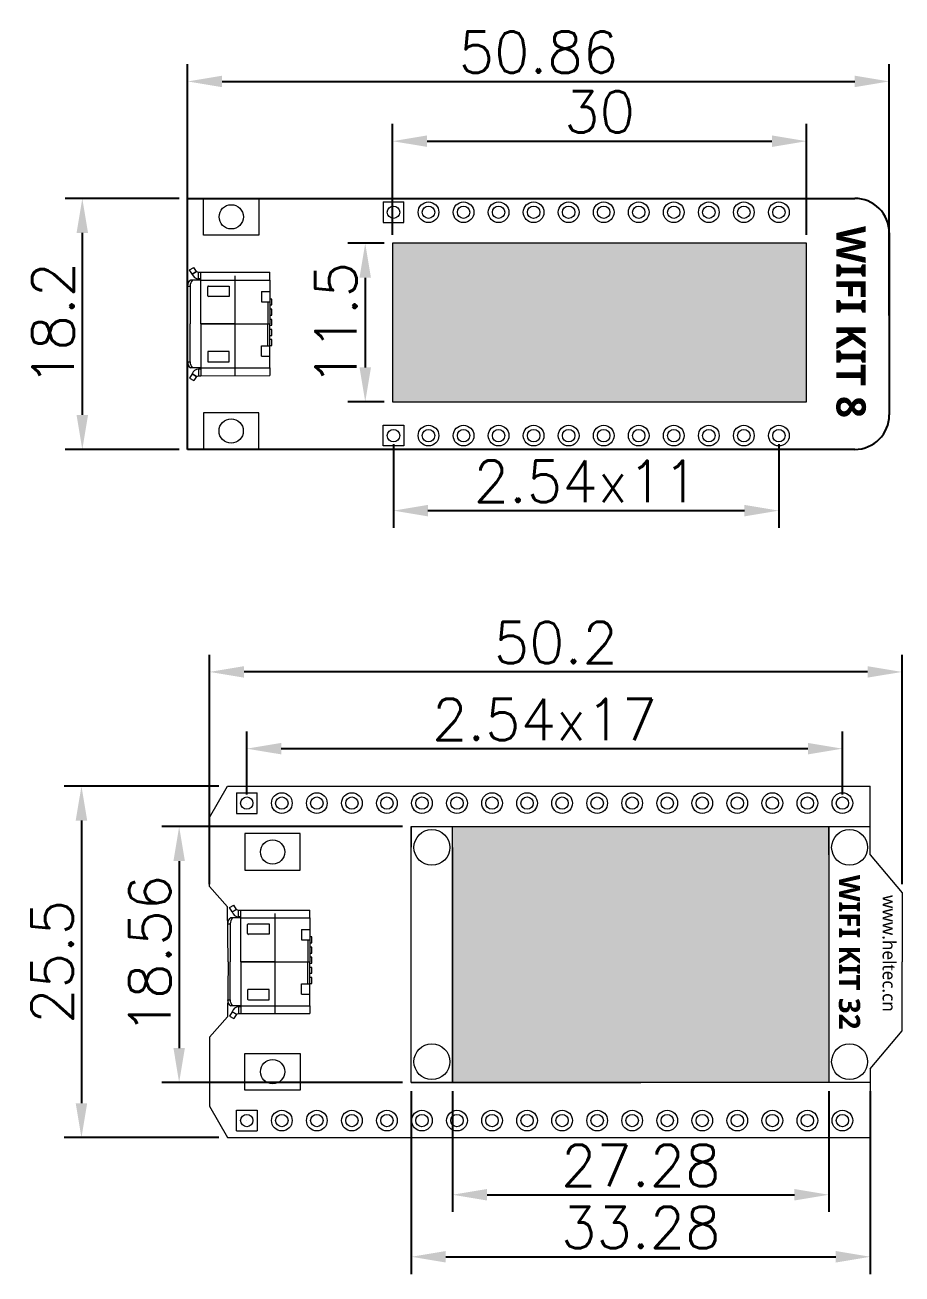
# Model space of a CAD drawing. Header units: millimetres. Extents: x 3396 to 3608, y -192 to -45.
# Drawn here: x 3396.4 to 3460, y -135.6 to -45 of the extents above; entities that cross this region are included whole.
import ezdxf

# ---------------------------------------------------------------- set-up
doc = ezdxf.new("R2010")
doc.units = ezdxf.units.MM
doc.linetypes.add('CENTER2', pattern=[28.575, 19.05, -3.175, 3.175, -3.175])
doc.layers.get('0').update_dxf_attribs({"lineweight": 30})
doc.layers.get('Defpoints').update_dxf_attribs({"lineweight": 15})
doc.layers.add('填充', color=8, linetype='Continuous', lineweight=15)
doc.layers.add('点划线', color=1, linetype='CENTER2', lineweight=20)
doc.styles.get("Standard").update_dxf_attribs({"font": 'txt.shx', "bigfont": 'gbcbig.shx'})
doc.dimstyles.new('ISO-25', dxfattribs={"dimtxt": 3, "dimasz": 2.5, "dimexe": 1.25, "dimexo": 0.625, "dimtad": 1, "dimtoh": 1, "dimdsep": 46, "dimtxsty": 'Standard', "dimcen": 2.5, "dimadec": 0, "dimazin": 0, "dimtfac": 1, "dimtmove": 0, "dimatfit": 3, "dimfxl": 1, "dimarcsym": 0})

# ---------------------------------------------------------------- blocks, each defined once
blk = doc.blocks.new('*D38')
at = {"color": 0, "lineweight": -2, "transparency": 16777216}
for p, q in [((3408.241, -66.063), (3408.241, -47.848)), ((3459.101, -66.063), (3459.101, -47.848)), ((3410.741, -49.098), (3456.601, -49.098))]:
    blk.add_line(p, q, dxfattribs=at)
at = {"color": 0, "lineweight": 0, "transparency": 16777216}
for points in [[(3410.741, -48.681), (3410.741, -49.515), (3408.241, -49.098)], [(3456.601, -48.681), (3456.601, -49.515), (3459.101, -49.098)]]:
    blk.add_solid(points, dxfattribs=at)
at = {"layer": 'Defpoints', "color": 0, "lineweight": 0, "transparency": 16777216}
for p in [(3459.101, -49.098), (3408.241, -66.688), (3459.101, -66.688)]:
    blk.add_point(p, dxfattribs=at)
at = {"color": 0, "lineweight": 25, "transparency": 16777216, "insert": (3433.671, -46.973), "char_height": 3, "attachment_point": 5}
blk.add_mtext('50.86', dxfattribs=at)
blk = doc.blocks.new('*D39')
at = {"color": 0, "lineweight": -2, "transparency": 16777216}
for p, q in [((3423.101, -60.214), (3423.101, -52.183)), ((3453.101, -60.214), (3453.101, -52.183)), ((3425.601, -53.433), (3450.601, -53.433))]:
    blk.add_line(p, q, dxfattribs=at)
at = {"color": 0, "lineweight": 0, "transparency": 16777216}
for points in [[(3425.601, -53.016), (3425.601, -53.849), (3423.101, -53.433)], [(3450.601, -53.016), (3450.601, -53.849), (3453.101, -53.433)]]:
    blk.add_solid(points, dxfattribs=at)
at = {"layer": 'Defpoints', "color": 0, "lineweight": 0, "transparency": 16777216}
for p in [(3453.101, -53.433), (3423.101, -60.839), (3453.101, -60.839)]:
    blk.add_point(p, dxfattribs=at)
at = {"color": 0, "lineweight": 0, "transparency": 16777216, "insert": (3438.101, -51.308), "char_height": 3, "attachment_point": 5}
blk.add_mtext('30', dxfattribs=at)
blk = doc.blocks.new('*D40')
at = {"color": 0, "lineweight": -2, "transparency": 16777216}
for p, q in [((3422.476, -60.839), (3419.864, -60.839)), ((3421.114, -63.339), (3421.114, -69.839)), ((3422.476, -72.339), (3419.864, -72.339))]:
    blk.add_line(p, q, dxfattribs=at)
at = {"color": 0, "lineweight": 0, "transparency": 16777216}
for points in [[(3420.698, -63.339), (3421.531, -63.339), (3421.114, -60.839)], [(3420.698, -69.839), (3421.531, -69.839), (3421.114, -72.339)]]:
    blk.add_solid(points, dxfattribs=at)
at = {"layer": 'Defpoints', "color": 0, "lineweight": 0, "transparency": 16777216}
for p in [(3423.101, -60.839), (3421.114, -72.339), (3423.101, -72.339)]:
    blk.add_point(p, dxfattribs=at)
at = {"color": 0, "lineweight": 0, "transparency": 16777216, "insert": (3418.989, -66.688), "char_height": 3, "attachment_point": 5, "rotation": 90}
blk.add_mtext('11.5', dxfattribs=at)
blk = doc.blocks.new('*D41')
at = {"color": 0, "lineweight": -2, "transparency": 16777216}
for p, q in [((3407.616, -57.588), (3399.353, -57.588)), ((3400.603, -60.088), (3400.603, -73.288)), ((3407.616, -75.788), (3399.353, -75.788))]:
    blk.add_line(p, q, dxfattribs=at)
at = {"color": 0, "lineweight": 0, "transparency": 16777216}
for points in [[(3400.186, -60.088), (3401.02, -60.088), (3400.603, -57.588)], [(3400.186, -73.288), (3401.02, -73.288), (3400.603, -75.788)]]:
    blk.add_solid(points, dxfattribs=at)
at = {"layer": 'Defpoints', "color": 0, "lineweight": 0, "transparency": 16777216}
for p in [(3408.241, -57.588), (3400.603, -75.788), (3408.241, -75.788)]:
    blk.add_point(p, dxfattribs=at)
at = {"color": 0, "lineweight": 0, "transparency": 16777216, "insert": (3398.478, -66.688), "char_height": 3, "attachment_point": 5, "rotation": 90}
blk.add_mtext('18.2', dxfattribs=at)
blk = doc.blocks.new('*D47')
at = {"color": 0, "linetype": 'ByBlock', "lineweight": -2, "transparency": 16777216}
for p, q in [((3423.161, -75.413), (3423.161, -81.477)), ((3451.101, -75.413), (3451.101, -81.477)), ((3425.661, -80.227), (3448.601, -80.227))]:
    blk.add_line(p, q, dxfattribs=at)
at = {"color": 0, "linetype": 'ByBlock', "lineweight": 0, "transparency": 16777216}
for points in [[(3425.661, -79.81), (3425.661, -80.644), (3423.161, -80.227)], [(3448.601, -79.81), (3448.601, -80.644), (3451.101, -80.227)]]:
    blk.add_solid(points, dxfattribs=at)
at = {"layer": 'Defpoints', "color": 0, "linetype": 'ByBlock', "lineweight": 0, "transparency": 16777216}
for p in [(3423.161, -74.788), (3451.101, -74.788), (3451.101, -80.227)]:
    blk.add_point(p, dxfattribs=at)
at = {"color": 0, "linetype": 'ByBlock', "lineweight": 0, "transparency": 16777216, "insert": (3437.131, -78.102), "char_height": 3, "attachment_point": 5}
blk.add_mtext('2.54x11', dxfattribs=at)
blk = doc.blocks.new('*D48')
at = {"layer": 'Defpoints', "color": 0, "linetype": 'ByBlock', "lineweight": -2, "transparency": 16777216}
for p, q in [((3410.501, -100.202), (3399.293, -100.202)), ((3400.543, -102.702), (3400.543, -123.202)), ((3410.501, -125.702), (3399.293, -125.702))]:
    blk.add_line(p, q, dxfattribs=at)
at = {"layer": 'Defpoints', "color": 0, "linetype": 'ByBlock', "lineweight": 0, "transparency": 16777216}
for p in [(3411.126, -100.202), (3400.543, -125.702), (3411.126, -125.702)]:
    blk.add_point(p, dxfattribs=at)
for points in [[(3400.126, -102.702), (3400.959, -102.702), (3400.543, -100.202)], [(3400.126, -123.202), (3400.959, -123.202), (3400.543, -125.702)]]:
    blk.add_solid(points, dxfattribs=at)
at = {"layer": 'Defpoints', "color": 0, "linetype": 'ByBlock', "lineweight": 0, "transparency": 16777216, "insert": (3398.418, -112.952), "char_height": 3, "attachment_point": 5, "rotation": 90}
blk.add_mtext('25.5', dxfattribs=at)
blk = doc.blocks.new('*D49')
at = {"layer": 'Defpoints', "color": 0, "linetype": 'ByBlock', "lineweight": -2, "transparency": 16777216}
for p, q in [((3409.826, -107.327), (3409.826, -90.675)), ((3460.026, -107.327), (3460.026, -90.675)), ((3457.526, -91.925), (3412.326, -91.925))]:
    blk.add_line(p, q, dxfattribs=at)
at = {"layer": 'Defpoints', "color": 0, "linetype": 'ByBlock', "lineweight": 0, "transparency": 16777216}
for p in [(3409.826, -91.925), (3409.826, -107.952), (3460.026, -107.952)]:
    blk.add_point(p, dxfattribs=at)
for points in [[(3412.326, -91.508), (3412.326, -92.341), (3409.826, -91.925)], [(3457.526, -91.508), (3457.526, -92.341), (3460.026, -91.925)]]:
    blk.add_solid(points, dxfattribs=at)
at = {"layer": 'Defpoints', "color": 0, "linetype": 'ByBlock', "lineweight": 0, "transparency": 16777216, "insert": (3434.926, -89.8), "char_height": 3, "attachment_point": 5}
blk.add_mtext('50.2', dxfattribs=at)
blk = doc.blocks.new('*D50')
at = {"layer": 'Defpoints', "color": 0, "linetype": 'ByBlock', "lineweight": -2, "transparency": 16777216}
for p, q in [((3424.446, -122.327), (3424.446, -135.593)), ((3457.726, -122.327), (3457.726, -135.593)), ((3426.946, -134.343), (3455.226, -134.343))]:
    blk.add_line(p, q, dxfattribs=at)
at = {"layer": 'Defpoints', "color": 0, "linetype": 'ByBlock', "lineweight": 0, "transparency": 16777216}
for p in [(3424.446, -121.702), (3457.726, -121.702), (3457.726, -134.343)]:
    blk.add_point(p, dxfattribs=at)
for points in [[(3426.946, -133.927), (3426.946, -134.76), (3424.446, -134.343)], [(3455.226, -133.927), (3455.226, -134.76), (3457.726, -134.343)]]:
    blk.add_solid(points, dxfattribs=at)
at = {"layer": 'Defpoints', "color": 0, "linetype": 'ByBlock', "lineweight": 0, "transparency": 16777216, "insert": (3441.086, -132.218), "char_height": 3, "attachment_point": 5}
blk.add_mtext('33.28', dxfattribs=at)
blk = doc.blocks.new('*D51')
at = {"layer": 'Defpoints', "color": 0, "linetype": 'ByBlock', "lineweight": -2, "transparency": 16777216}
for p, q in [((3427.446, -122.327), (3427.446, -131.094)), ((3454.726, -122.327), (3454.726, -131.094)), ((3429.946, -129.844), (3452.226, -129.844))]:
    blk.add_line(p, q, dxfattribs=at)
at = {"layer": 'Defpoints', "color": 0, "linetype": 'ByBlock', "lineweight": 0, "transparency": 16777216}
for p in [(3427.446, -121.702), (3454.726, -121.702), (3454.726, -129.844)]:
    blk.add_point(p, dxfattribs=at)
for points in [[(3429.946, -129.427), (3429.946, -130.261), (3427.446, -129.844)], [(3452.226, -129.427), (3452.226, -130.261), (3454.726, -129.844)]]:
    blk.add_solid(points, dxfattribs=at)
at = {"layer": 'Defpoints', "color": 0, "linetype": 'ByBlock', "lineweight": 0, "transparency": 16777216, "insert": (3441.086, -127.719), "char_height": 3, "attachment_point": 5}
blk.add_mtext('27.28', dxfattribs=at)
blk = doc.blocks.new('*D52')
at = {"layer": 'Defpoints', "color": 0, "linetype": 'ByBlock', "lineweight": -2, "transparency": 16777216}
for p, q in [((3412.526, -100.815), (3412.526, -96.241)), ((3455.706, -100.815), (3455.706, -96.241)), ((3415.026, -97.491), (3453.206, -97.491))]:
    blk.add_line(p, q, dxfattribs=at)
at = {"layer": 'Defpoints', "color": 0, "linetype": 'ByBlock', "lineweight": 0, "transparency": 16777216}
for p in [(3455.706, -97.491), (3412.526, -101.44), (3455.706, -101.44)]:
    blk.add_point(p, dxfattribs=at)
for points in [[(3415.026, -97.074), (3415.026, -97.907), (3412.526, -97.491)], [(3453.206, -97.074), (3453.206, -97.907), (3455.706, -97.491)]]:
    blk.add_solid(points, dxfattribs=at)
at = {"layer": 'Defpoints', "color": 0, "linetype": 'ByBlock', "lineweight": 0, "transparency": 16777216, "insert": (3434.116, -95.366), "char_height": 3, "attachment_point": 5}
blk.add_mtext('2.54x17', dxfattribs=at)
blk = doc.blocks.new('*D53')
at = {"layer": 'Defpoints', "color": 0, "linetype": 'ByBlock', "lineweight": -2, "transparency": 16777216}
for p, q in [((3423.821, -103.142), (3406.375, -103.142)), ((3407.625, -105.642), (3407.625, -119.202)), ((3423.821, -121.702), (3406.375, -121.702))]:
    blk.add_line(p, q, dxfattribs=at)
at = {"layer": 'Defpoints', "color": 0, "linetype": 'ByBlock', "lineweight": 0, "transparency": 16777216}
for p in [(3424.446, -103.142), (3407.625, -121.702), (3424.446, -121.702)]:
    blk.add_point(p, dxfattribs=at)
for points in [[(3407.209, -105.642), (3408.042, -105.642), (3407.625, -103.142)], [(3407.209, -119.202), (3408.042, -119.202), (3407.625, -121.702)]]:
    blk.add_solid(points, dxfattribs=at)
at = {"layer": 'Defpoints', "color": 0, "linetype": 'ByBlock', "lineweight": 0, "transparency": 16777216, "insert": (3405.5, -112.422), "char_height": 3, "attachment_point": 5, "rotation": 90}
blk.add_mtext('18.56', dxfattribs=at)

msp = doc.modelspace()

# ---------------------------------------------------------------- hatches: boundary and pattern name
at = {"layer": '填充', "linetype": 'ByBlock', "lineweight": 0}
h = msp.add_hatch(color=256, dxfattribs=at)
h.dxf.hatch_style = 1
h.paths.add_polyline_path([(3453.101, -60.839), (3423.101, -60.839), (3423.101, -66.688), (3453.101, -66.688)])
h.paths.add_polyline_path([(3453.101, -66.688), (3423.101, -66.688), (3423.101, -72.339), (3453.101, -72.339)])
h = msp.add_hatch(color=256, dxfattribs=at)
h.dxf.hatch_style = 1
h.paths.add_polyline_path([(3441.086, -103.142), (3427.446, -103.142), (3427.446, -112.422), (3441.086, -112.422)])
h.paths.add_polyline_path([(3454.726, -103.142), (3441.086, -103.142), (3441.086, -112.422), (3454.726, -112.422)])
h.paths.add_polyline_path([(3427.446, -112.952), (3427.446, -121.702), (3441.086, -121.702), (3454.726, -121.702), (3454.726, -112.952)])
h = msp.add_hatch(color=256, dxfattribs=at)
h.dxf.hatch_style = 1
h.paths.add_polyline_path([(3441.086, -112.422), (3427.446, -112.422), (3427.446, -112.952), (3441.086, -112.952)])
h.paths.add_polyline_path([(3454.726, -112.422), (3441.086, -112.422), (3441.086, -112.952), (3454.726, -112.952)])

# ---------------------------------------------------------------- linework, layer by layer
at = {"lineweight": 25}
for p, q in [((3408.241, -57.588), (3456.601, -57.578)), ((3408.241, -75.788), (3408.241, -57.588)), ((3459.101, -60.078), (3459.101, -73.284)), ((3456.601, -75.784), (3408.241, -75.788))]:
    msp.add_line(p, q, dxfattribs=at)
at = {"lineweight": 0}
for p, q in [((3409.401, -60.248), (3409.401, -57.588)), ((3413.401, -57.588), (3413.401, -60.248)), ((3422.404, -57.838), (3422.404, -59.338)), ((3422.404, -57.838), (3423.904, -57.838)), ((3423.904, -59.338), (3423.904, -57.838)), ((3422.404, -59.338), (3423.904, -59.338)), ((3413.401, -60.248), (3409.401, -60.248)), ((3453.101, -60.839), (3423.101, -60.839)), ((3423.101, -60.839), (3423.101, -72.339)), ((3453.101, -72.339), (3453.101, -60.839)), ((3408.384, -62.755), (3408.69, -62.586)), ((3408.565, -63.07), (3408.384, -62.755)), ((3408.876, -62.882), (3408.565, -63.07)), ((3408.876, -62.882), (3408.565, -63.07)), ((3408.565, -63.07), (3408.876, -62.882)), ((3408.876, -62.882), (3408.69, -62.586)), ((3408.876, -62.882), (3409.024, -62.934)), ((3409.024, -63.415), (3409.024, -62.934)), ((3409.024, -62.934), (3409.191, -62.934)), ((3409.191, -62.934), (3414.191, -62.941)), ((3409.191, -66.688), (3409.191, -62.934)), ((3411.691, -70.438), (3411.691, -63.188)), ((3414.191, -63.504), (3414.191, -62.941)), ((3408.241, -63.938), (3408.417, -63.938)), ((3408.241, -63.938), (3408.417, -63.938)), ((3408.241, -66.688), (3408.241, -64.188)), ((3408.417, -63.938), (3408.417, -66.688)), ((3409.191, -63.504), (3408.462, -63.504)), ((3409.191, -63.42), (3409.024, -63.42)), ((3409.191, -63.504), (3414.191, -63.504)), ((3409.692, -64.643), (3409.692, -63.988)), ((3409.742, -63.938), (3411.249, -63.938)), ((3411.249, -63.938), (3411.249, -64.692)), ((3414.191, -63.504), (3414.191, -66.688)), ((3411.249, -64.692), (3409.742, -64.692)), ((3413.592, -64.344), (3413.592, -65.095)), ((3413.592, -64.344), (3414.191, -64.344)), ((3413.592, -65.095), (3414.191, -65.095)), ((3414.046, -65.095), (3414.046, -66.688)), ((3414.334, -64.885), (3414.19, -64.885)), ((3414.191, -64.635), (3414.191, -65.063)), ((3414.334, -65.313), (3414.334, -64.885)), ((3414.19, -65.313), (3414.334, -65.313)), ((3414.334, -65.619), (3414.19, -65.619)), ((3414.334, -65.619), (3414.19, -65.619)), ((3414.19, -66.047), (3414.334, -66.047)), ((3414.19, -66.047), (3414.334, -66.047)), ((3414.191, -65.369), (3414.191, -65.797)), ((3414.191, -65.369), (3414.191, -65.797)), ((3414.334, -66.047), (3414.334, -65.619)), ((3414.334, -66.047), (3414.334, -65.619)), ((3408.417, -69.438), (3408.417, -66.688)), ((3411.691, -66.688), (3409.191, -66.688)), ((3409.191, -66.688), (3414.191, -66.688)), ((3409.191, -66.688), (3409.191, -70.442)), ((3414.046, -68.281), (3414.046, -66.688)), ((3414.334, -66.353), (3414.19, -66.353)), ((3414.334, -66.353), (3414.19, -66.353)), ((3414.19, -66.781), (3414.334, -66.781)), ((3414.19, -66.781), (3414.334, -66.781)), ((3414.191, -69.872), (3414.191, -66.688)), ((3414.334, -66.781), (3414.334, -66.353)), ((3414.334, -66.781), (3414.334, -66.353)), ((3414.334, -67.087), (3414.19, -67.087)), ((3414.334, -67.087), (3414.19, -67.087)), ((3414.19, -67.515), (3414.334, -67.515)), ((3414.19, -67.515), (3414.334, -67.515)), ((3414.334, -67.821), (3414.19, -67.821)), ((3414.191, -68.008), (3414.191, -67.579)), ((3414.191, -68.008), (3414.191, -67.579)), ((3414.334, -67.515), (3414.334, -67.087)), ((3414.334, -67.515), (3414.334, -67.087)), ((3414.334, -68.249), (3414.334, -67.821)), ((3409.692, -68.733), (3409.692, -69.388)), ((3411.249, -68.684), (3409.742, -68.684)), ((3411.249, -69.438), (3411.249, -68.684)), ((3413.592, -69.032), (3413.592, -68.281)), ((3413.592, -68.281), (3414.191, -68.281)), ((3414.19, -68.249), (3414.334, -68.249)), ((3414.191, -68.742), (3414.191, -68.313)), ((3408.241, -69.438), (3408.417, -69.438)), ((3408.241, -69.438), (3408.417, -69.438)), ((3409.742, -69.438), (3411.249, -69.438)), ((3413.592, -69.032), (3414.191, -69.032)), ((3408.565, -70.306), (3408.384, -70.621)), ((3408.384, -70.621), (3408.69, -70.79)), ((3409.191, -69.872), (3408.462, -69.872)), ((3408.876, -70.494), (3408.565, -70.306)), ((3408.876, -70.494), (3408.565, -70.306)), ((3408.565, -70.306), (3408.876, -70.494)), ((3408.876, -70.494), (3408.69, -70.79)), ((3408.876, -70.494), (3409.024, -70.442)), ((3409.191, -69.957), (3409.024, -69.957)), ((3409.024, -69.961), (3409.024, -70.442)), ((3409.024, -70.442), (3409.191, -70.442)), ((3409.191, -69.872), (3414.191, -69.872)), ((3409.191, -70.442), (3414.191, -70.435)), ((3414.191, -69.872), (3414.191, -70.435)), ((3423.101, -72.339), (3453.101, -72.339)), ((3413.401, -73.128), (3409.401, -73.128)), ((3409.401, -73.128), (3409.401, -75.788)), ((3413.401, -75.788), (3413.401, -73.128)), ((3422.404, -75.538), (3422.404, -74.038)), ((3422.404, -74.038), (3423.904, -74.038)), ((3423.904, -74.038), (3423.904, -75.538)), ((3423.904, -75.538), (3422.404, -75.538)), ((3411.77, -100.69), (3411.77, -102.19)), ((3413.27, -102.19), (3413.27, -100.69)), ((3411.77, -102.19), (3413.27, -102.19)), ((3416.397, -103.654), (3412.397, -103.654)), ((3412.397, -103.654), (3412.397, -106.314)), ((3416.397, -106.314), (3416.397, -103.654)), ((3411.283, -109.019), (3411.589, -108.85)), ((3411.465, -109.334), (3411.283, -109.019)), ((3411.776, -109.146), (3411.465, -109.334)), ((3411.776, -109.146), (3411.465, -109.334)), ((3411.465, -109.334), (3411.776, -109.146)), ((3411.776, -109.146), (3411.589, -108.85)), ((3411.776, -109.146), (3411.923, -109.198)), ((3411.923, -109.679), (3411.923, -109.198)), ((3411.923, -109.198), (3412.09, -109.198)), ((3412.09, -109.198), (3417.09, -109.205)), ((3412.09, -112.952), (3412.09, -109.198)), ((3414.59, -116.702), (3414.59, -109.452)), ((3417.09, -109.768), (3417.09, -109.205)), ((3411.14, -110.202), (3411.316, -110.202)), ((3411.14, -110.202), (3411.316, -110.202)), ((3411.316, -110.202), (3411.316, -112.952)), ((3412.09, -109.768), (3411.362, -109.768)), ((3412.09, -109.684), (3411.923, -109.684)), ((3412.09, -109.768), (3417.09, -109.768)), ((3412.591, -110.907), (3412.591, -110.252)), ((3412.641, -110.202), (3414.148, -110.202)), ((3414.148, -110.202), (3414.148, -110.956)), ((3417.09, -109.768), (3417.09, -112.952)), ((3414.148, -110.956), (3412.641, -110.956)), ((3416.492, -110.608), (3416.492, -111.359)), ((3416.492, -110.608), (3417.09, -110.608)), ((3416.492, -111.359), (3417.09, -111.359)), ((3416.946, -111.359), (3416.946, -112.952)), ((3417.233, -111.149), (3417.089, -111.149)), ((3417.09, -110.899), (3417.09, -111.327)), ((3417.233, -111.577), (3417.233, -111.149)), ((3417.089, -111.577), (3417.233, -111.577)), ((3417.233, -111.883), (3417.089, -111.883)), ((3417.233, -111.883), (3417.089, -111.883)), ((3417.089, -112.311), (3417.233, -112.311)), ((3417.089, -112.311), (3417.233, -112.311)), ((3417.09, -111.633), (3417.09, -112.061)), ((3417.09, -111.633), (3417.09, -112.061)), ((3417.233, -112.311), (3417.233, -111.883)), ((3417.233, -112.311), (3417.233, -111.883)), ((3411.316, -115.702), (3411.316, -112.952)), ((3414.59, -112.952), (3412.09, -112.952)), ((3412.09, -112.952), (3417.09, -112.952)), ((3412.09, -112.952), (3412.09, -116.706)), ((3416.946, -114.545), (3416.946, -112.952)), ((3417.233, -112.617), (3417.089, -112.617)), ((3417.233, -112.617), (3417.089, -112.617)), ((3417.089, -113.045), (3417.233, -113.045)), ((3417.089, -113.045), (3417.233, -113.045)), ((3417.09, -116.136), (3417.09, -112.952)), ((3417.233, -113.045), (3417.233, -112.617)), ((3417.233, -113.045), (3417.233, -112.617)), ((3417.233, -113.351), (3417.089, -113.351)), ((3417.233, -113.351), (3417.089, -113.351)), ((3417.089, -113.779), (3417.233, -113.779)), ((3417.089, -113.779), (3417.233, -113.779)), ((3417.233, -114.085), (3417.089, -114.085)), ((3417.09, -114.272), (3417.09, -113.843)), ((3417.09, -114.272), (3417.09, -113.843)), ((3417.233, -113.779), (3417.233, -113.351)), ((3417.233, -113.779), (3417.233, -113.351)), ((3417.233, -114.513), (3417.233, -114.085)), ((3412.591, -114.997), (3412.591, -115.652)), ((3414.148, -114.948), (3412.641, -114.948)), ((3414.148, -115.702), (3414.148, -114.948)), ((3416.492, -115.296), (3416.492, -114.545)), ((3416.492, -114.545), (3417.09, -114.545)), ((3417.089, -114.513), (3417.233, -114.513)), ((3417.09, -115.006), (3417.09, -114.578)), ((3411.14, -115.702), (3411.316, -115.702)), ((3411.14, -115.702), (3411.316, -115.702)), ((3412.641, -115.702), (3414.148, -115.702)), ((3416.492, -115.296), (3417.09, -115.296)), ((3411.465, -116.57), (3411.283, -116.885)), ((3412.09, -116.136), (3411.362, -116.136)), ((3411.776, -116.758), (3411.465, -116.57)), ((3411.776, -116.758), (3411.465, -116.57)), ((3411.465, -116.57), (3411.776, -116.758)), ((3411.776, -116.758), (3411.589, -117.054)), ((3411.776, -116.758), (3411.923, -116.706)), ((3412.09, -116.221), (3411.923, -116.221)), ((3411.923, -116.225), (3411.923, -116.706)), ((3411.923, -116.706), (3412.09, -116.706)), ((3412.09, -116.136), (3417.09, -116.136)), ((3412.09, -116.706), (3417.09, -116.699)), ((3417.09, -116.136), (3417.09, -116.699)), ((3411.283, -116.885), (3411.589, -117.054)), ((3412.397, -122.25), (3412.397, -119.59)), ((3416.397, -119.59), (3416.397, -122.25)), ((3416.397, -122.25), (3412.397, -122.25)), ((3411.77, -125.215), (3411.77, -123.715)), ((3411.77, -123.715), (3413.27, -123.715)), ((3413.27, -123.715), (3413.27, -125.215))]:
    msp.add_line(p, q, dxfattribs=at)
at = {"color": 7, "lineweight": 0}
for p, q in [((3409.826, -102.484), (3411.126, -100.202)), ((3411.126, -100.202), (3457.726, -100.202)), ((3411.126, -100.202), (3411.126, -100.202)), ((3457.726, -105.202), (3457.726, -100.202)), ((3409.826, -107.484), (3409.826, -102.484)), ((3424.446, -121.702), (3424.446, -103.142)), ((3424.446, -103.142), (3457.726, -103.142)), ((3427.446, -121.702), (3427.446, -103.142)), ((3454.726, -105.202), (3454.726, -103.142)), ((3454.726, -103.142), (3454.726, -121.702)), ((3427.446, -104.66), (3427.446, -121.702)), ((3457.726, -105.202), (3460.026, -107.952)), ((3409.826, -107.484), (3411.126, -108.952)), ((3460.026, -107.952), (3460.026, -112.952)), ((3411.171, -112.952), (3411.126, -108.952)), ((3411.171, -112.952), (3411.126, -116.952)), ((3460.026, -117.952), (3460.026, -112.952)), ((3409.826, -118.42), (3411.126, -116.952)), ((3409.826, -118.42), (3409.826, -123.42)), ((3457.726, -120.702), (3460.026, -117.952)), ((3457.726, -120.702), (3457.726, -125.702)), ((3457.726, -121.702), (3424.446, -121.702)), ((3409.826, -123.42), (3411.126, -125.702)), ((3411.126, -125.702), (3457.726, -125.702)), ((3411.126, -125.702), (3411.126, -125.702))]:
    msp.add_line(p, q, dxfattribs=at)
at = {"lineweight": 0}
for centre, radius in [((3425.701, -58.588), 0.75), ((3428.241, -58.588), 0.75), ((3428.241, -58.588), 0.75), ((3428.241, -58.588), 0.75), ((3428.241, -58.588), 0.75), ((3428.241, -58.588), 0.75), ((3428.241, -58.588), 0.75), ((3428.241, -58.588), 0.75), ((3428.241, -58.588), 0.75), ((3428.241, -58.588), 0.75), ((3430.781, -58.588), 0.75), ((3430.781, -58.588), 0.75), ((3430.781, -58.588), 0.75), ((3430.781, -58.588), 0.75), ((3430.781, -58.588), 0.75), ((3430.781, -58.588), 0.75), ((3430.781, -58.588), 0.75), ((3430.781, -58.588), 0.75), ((3430.781, -58.588), 0.75), ((3433.321, -58.588), 0.75), ((3433.321, -58.588), 0.75), ((3433.321, -58.588), 0.75), ((3433.321, -58.588), 0.75), ((3433.321, -58.588), 0.75), ((3433.321, -58.588), 0.75), ((3433.321, -58.588), 0.75), ((3433.321, -58.588), 0.75), ((3433.321, -58.588), 0.75), ((3433.321, -58.588), 0.75), ((3433.321, -58.588), 0.75), ((3433.321, -58.588), 0.75), ((3433.321, -58.588), 0.75), ((3433.321, -58.588), 0.75), ((3435.861, -58.588), 0.75), ((3435.861, -58.588), 0.75), ((3435.861, -58.588), 0.75), ((3435.861, -58.588), 0.75), ((3435.861, -58.588), 0.75), ((3435.861, -58.588), 0.75), ((3435.861, -58.588), 0.75), ((3435.861, -58.588), 0.75), ((3435.861, -58.588), 0.75), ((3438.401, -58.588), 0.75), ((3438.401, -58.588), 0.75), ((3438.401, -58.588), 0.75), ((3438.401, -58.588), 0.75), ((3438.401, -58.588), 0.75), ((3438.401, -58.588), 0.75), ((3438.401, -58.588), 0.75), ((3438.401, -58.588), 0.75), ((3438.401, -58.588), 0.75), ((3438.401, -58.588), 0.75), ((3438.401, -58.588), 0.75), ((3438.401, -58.588), 0.75), ((3440.941, -58.588), 0.75), ((3440.941, -58.588), 0.75), ((3440.941, -58.588), 0.75), ((3440.941, -58.588), 0.75), ((3440.941, -58.588), 0.75), ((3440.941, -58.588), 0.75), ((3440.941, -58.588), 0.75), ((3440.941, -58.588), 0.75), ((3443.481, -58.588), 0.75), ((3443.481, -58.588), 0.75), ((3443.481, -58.588), 0.75), ((3443.481, -58.588), 0.75), ((3446.021, -58.588), 0.75), ((3446.021, -58.588), 0.75), ((3446.021, -58.588), 0.75), ((3446.021, -58.588), 0.75), ((3446.021, -58.588), 0.75), ((3446.021, -58.588), 0.75), ((3446.021, -58.588), 0.75), ((3446.021, -58.588), 0.75), ((3448.561, -58.588), 0.75), ((3448.561, -58.588), 0.75), ((3448.561, -58.588), 0.75), ((3448.561, -58.588), 0.75), ((3451.101, -58.588), 0.75), ((3451.101, -58.588), 0.75), ((3451.101, -58.588), 0.75), ((3451.101, -58.588), 0.75), ((3451.101, -58.588), 0.75), ((3451.101, -58.588), 0.75), ((3451.101, -58.588), 0.75), ((3451.101, -58.588), 0.75), ((3411.401, -58.918), 0.88), ((3411.396, -74.453), 0.88), ((3425.701, -74.788), 0.75), ((3428.241, -74.788), 0.75), ((3428.241, -74.788), 0.75), ((3428.241, -74.788), 0.75), ((3428.241, -74.788), 0.75), ((3428.241, -74.788), 0.75), ((3428.241, -74.788), 0.75), ((3428.241, -74.788), 0.75), ((3428.241, -74.788), 0.75), ((3428.241, -74.788), 0.75), ((3430.781, -74.788), 0.75), ((3430.781, -74.788), 0.75), ((3430.781, -74.788), 0.75), ((3430.781, -74.788), 0.75), ((3430.781, -74.788), 0.75), ((3430.781, -74.788), 0.75), ((3430.781, -74.788), 0.75), ((3430.781, -74.788), 0.75), ((3430.781, -74.788), 0.75), ((3433.321, -74.788), 0.75), ((3433.321, -74.788), 0.75), ((3433.321, -74.788), 0.75), ((3433.321, -74.788), 0.75), ((3433.321, -74.788), 0.75), ((3433.321, -74.788), 0.75), ((3433.321, -74.788), 0.75), ((3433.321, -74.788), 0.75), ((3433.321, -74.788), 0.75), ((3433.321, -74.788), 0.75), ((3433.321, -74.788), 0.75), ((3433.321, -74.788), 0.75), ((3433.321, -74.788), 0.75), ((3433.321, -74.788), 0.75), ((3435.861, -74.788), 0.75), ((3435.861, -74.788), 0.75), ((3435.861, -74.788), 0.75), ((3435.861, -74.788), 0.75), ((3435.861, -74.788), 0.75), ((3435.861, -74.788), 0.75), ((3435.861, -74.788), 0.75), ((3435.861, -74.788), 0.75), ((3435.861, -74.788), 0.75), ((3438.401, -74.788), 0.75), ((3438.401, -74.788), 0.75), ((3438.401, -74.788), 0.75), ((3438.401, -74.788), 0.75), ((3438.401, -74.788), 0.75), ((3438.401, -74.788), 0.75), ((3438.401, -74.788), 0.75), ((3438.401, -74.788), 0.75), ((3438.401, -74.788), 0.75), ((3438.401, -74.788), 0.75), ((3438.401, -74.788), 0.75), ((3438.401, -74.788), 0.75), ((3440.941, -74.788), 0.75), ((3440.941, -74.788), 0.75), ((3440.941, -74.788), 0.75), ((3440.941, -74.788), 0.75), ((3440.941, -74.788), 0.75), ((3440.941, -74.788), 0.75), ((3440.941, -74.788), 0.75), ((3440.941, -74.788), 0.75), ((3443.481, -74.788), 0.75), ((3443.481, -74.788), 0.75), ((3443.481, -74.788), 0.75), ((3443.481, -74.788), 0.75), ((3446.021, -74.788), 0.75), ((3446.021, -74.788), 0.75), ((3446.021, -74.788), 0.75), ((3446.021, -74.788), 0.75), ((3446.021, -74.788), 0.75), ((3446.021, -74.788), 0.75), ((3446.021, -74.788), 0.75), ((3448.561, -74.788), 0.75), ((3448.561, -74.788), 0.75), ((3448.561, -74.788), 0.75), ((3451.101, -74.788), 0.75), ((3451.101, -74.788), 0.75), ((3451.101, -74.788), 0.75), ((3451.101, -74.788), 0.75), ((3451.101, -74.788), 0.75), ((3451.101, -74.788), 0.75), ((3451.101, -74.788), 0.75), ((3415.066, -101.44), 0.75), ((3417.606, -101.44), 0.75), ((3417.606, -101.44), 0.75), ((3417.606, -101.44), 0.75), ((3417.606, -101.44), 0.75), ((3417.606, -101.44), 0.75), ((3417.606, -101.44), 0.75), ((3417.606, -101.44), 0.75), ((3417.606, -101.44), 0.75), ((3417.606, -101.44), 0.75), ((3420.146, -101.44), 0.75), ((3420.146, -101.44), 0.75), ((3420.146, -101.44), 0.75), ((3420.146, -101.44), 0.75), ((3420.146, -101.44), 0.75), ((3420.146, -101.44), 0.75), ((3420.146, -101.44), 0.75), ((3420.146, -101.44), 0.75), ((3420.146, -101.44), 0.75), ((3422.686, -101.44), 0.75), ((3422.686, -101.44), 0.75), ((3422.686, -101.44), 0.75), ((3422.686, -101.44), 0.75), ((3422.686, -101.44), 0.75), ((3422.686, -101.44), 0.75), ((3422.686, -101.44), 0.75), ((3422.686, -101.44), 0.75), ((3422.686, -101.44), 0.75), ((3422.686, -101.44), 0.75), ((3422.686, -101.44), 0.75), ((3422.686, -101.44), 0.75), ((3422.686, -101.44), 0.75), ((3422.686, -101.44), 0.75), ((3425.226, -101.44), 0.75), ((3425.226, -101.44), 0.75), ((3425.226, -101.44), 0.75), ((3425.226, -101.44), 0.75), ((3425.226, -101.44), 0.75), ((3425.226, -101.44), 0.75), ((3425.226, -101.44), 0.75), ((3425.226, -101.44), 0.75), ((3425.226, -101.44), 0.75), ((3427.766, -101.44), 0.75), ((3427.766, -101.44), 0.75), ((3427.766, -101.44), 0.75), ((3427.766, -101.44), 0.75), ((3427.766, -101.44), 0.75), ((3427.766, -101.44), 0.75), ((3427.766, -101.44), 0.75), ((3427.766, -101.44), 0.75), ((3427.766, -101.44), 0.75), ((3427.766, -101.44), 0.75), ((3427.766, -101.44), 0.75), ((3427.766, -101.44), 0.75), ((3430.306, -101.44), 0.75), ((3430.306, -101.44), 0.75), ((3430.306, -101.44), 0.75), ((3430.306, -101.44), 0.75), ((3430.306, -101.44), 0.75), ((3430.306, -101.44), 0.75), ((3430.306, -101.44), 0.75), ((3430.306, -101.44), 0.75), ((3432.846, -101.44), 0.75), ((3432.846, -101.44), 0.75), ((3432.846, -101.44), 0.75), ((3432.846, -101.44), 0.75), ((3435.386, -101.44), 0.75), ((3435.386, -101.44), 0.75), ((3435.386, -101.44), 0.75), ((3435.386, -101.44), 0.75), ((3435.386, -101.44), 0.75), ((3435.386, -101.44), 0.75), ((3435.386, -101.44), 0.75), ((3437.926, -101.44), 0.75), ((3437.926, -101.44), 0.75), ((3437.926, -101.44), 0.75), ((3440.466, -101.44), 0.75), ((3440.466, -101.44), 0.75), ((3440.466, -101.44), 0.75), ((3440.466, -101.44), 0.75), ((3440.466, -101.44), 0.75), ((3440.466, -101.44), 0.75), ((3440.466, -101.44), 0.75), ((3443.006, -101.44), 0.75), ((3443.006, -101.44), 0.75), ((3443.006, -101.44), 0.75), ((3443.006, -101.44), 0.75), ((3443.006, -101.44), 0.75), ((3443.006, -101.44), 0.75), ((3443.006, -101.44), 0.75), ((3445.546, -101.44), 0.75), ((3445.546, -101.44), 0.75), ((3445.546, -101.44), 0.75), ((3445.546, -101.44), 0.75), ((3445.546, -101.44), 0.75), ((3445.546, -101.44), 0.75), ((3445.546, -101.44), 0.75), ((3448.086, -101.44), 0.75), ((3448.086, -101.44), 0.75), ((3448.086, -101.44), 0.75), ((3448.086, -101.44), 0.75), ((3448.086, -101.44), 0.75), ((3448.086, -101.44), 0.75), ((3448.086, -101.44), 0.75), ((3450.626, -101.44), 0.75), ((3450.626, -101.44), 0.75), ((3450.626, -101.44), 0.75), ((3450.626, -101.44), 0.75), ((3450.626, -101.44), 0.75), ((3450.626, -101.44), 0.75), ((3450.626, -101.44), 0.75), ((3453.166, -101.44), 0.75), ((3455.706, -101.44), 0.75), ((3455.706, -101.44), 0.75), ((3455.706, -101.44), 0.75), ((3455.706, -101.44), 0.75), ((3455.706, -101.44), 0.75), ((3455.706, -101.44), 0.75), ((3455.706, -101.44), 0.75), ((3414.397, -104.984), 0.88), ((3414.397, -120.92), 0.88), ((3415.066, -124.465), 0.75), ((3417.606, -124.465), 0.75), ((3417.606, -124.465), 0.75), ((3417.606, -124.465), 0.75), ((3417.606, -124.465), 0.75), ((3417.606, -124.465), 0.75), ((3417.606, -124.465), 0.75), ((3417.606, -124.465), 0.75), ((3417.606, -124.465), 0.75), ((3417.606, -124.465), 0.75), ((3420.146, -124.465), 0.75), ((3420.146, -124.465), 0.75), ((3420.146, -124.465), 0.75), ((3420.146, -124.465), 0.75), ((3420.146, -124.465), 0.75), ((3420.146, -124.465), 0.75), ((3420.146, -124.465), 0.75), ((3420.146, -124.465), 0.75), ((3420.146, -124.465), 0.75), ((3422.686, -124.465), 0.75), ((3422.686, -124.465), 0.75), ((3422.686, -124.465), 0.75), ((3422.686, -124.465), 0.75), ((3422.686, -124.465), 0.75), ((3422.686, -124.465), 0.75), ((3422.686, -124.465), 0.75), ((3422.686, -124.465), 0.75), ((3422.686, -124.465), 0.75), ((3422.686, -124.465), 0.75), ((3422.686, -124.465), 0.75), ((3422.686, -124.465), 0.75), ((3422.686, -124.465), 0.75), ((3422.686, -124.465), 0.75), ((3425.226, -124.465), 0.75), ((3425.226, -124.465), 0.75), ((3425.226, -124.465), 0.75), ((3425.226, -124.465), 0.75), ((3425.226, -124.465), 0.75), ((3425.226, -124.465), 0.75), ((3425.226, -124.465), 0.75), ((3425.226, -124.465), 0.75), ((3425.226, -124.465), 0.75), ((3427.766, -124.465), 0.75), ((3427.766, -124.465), 0.75), ((3427.766, -124.465), 0.75), ((3427.766, -124.465), 0.75), ((3427.766, -124.465), 0.75), ((3427.766, -124.465), 0.75), ((3427.766, -124.465), 0.75), ((3427.766, -124.465), 0.75), ((3427.766, -124.465), 0.75), ((3427.766, -124.465), 0.75), ((3427.766, -124.465), 0.75), ((3427.766, -124.465), 0.75), ((3430.306, -124.465), 0.75), ((3430.306, -124.465), 0.75), ((3430.306, -124.465), 0.75), ((3430.306, -124.465), 0.75), ((3430.306, -124.465), 0.75), ((3430.306, -124.465), 0.75), ((3430.306, -124.465), 0.75), ((3430.306, -124.465), 0.75), ((3432.846, -124.465), 0.75), ((3432.846, -124.465), 0.75), ((3432.846, -124.465), 0.75), ((3432.846, -124.465), 0.75), ((3435.386, -124.465), 0.75), ((3435.386, -124.465), 0.75), ((3435.386, -124.465), 0.75), ((3435.386, -124.465), 0.75), ((3435.386, -124.465), 0.75), ((3435.386, -124.465), 0.75), ((3435.386, -124.465), 0.75), ((3437.926, -124.465), 0.75), ((3437.926, -124.465), 0.75), ((3437.926, -124.465), 0.75), ((3440.466, -124.465), 0.75), ((3440.466, -124.465), 0.75), ((3440.466, -124.465), 0.75), ((3440.466, -124.465), 0.75), ((3440.466, -124.465), 0.75), ((3440.466, -124.465), 0.75), ((3440.466, -124.465), 0.75), ((3443.006, -124.465), 0.75), ((3443.006, -124.465), 0.75), ((3443.006, -124.465), 0.75), ((3443.006, -124.465), 0.75), ((3443.006, -124.465), 0.75), ((3443.006, -124.465), 0.75), ((3443.006, -124.465), 0.75), ((3445.546, -124.465), 0.75), ((3445.546, -124.465), 0.75), ((3445.546, -124.465), 0.75), ((3445.546, -124.465), 0.75), ((3445.546, -124.465), 0.75), ((3445.546, -124.465), 0.75), ((3445.546, -124.465), 0.75), ((3448.086, -124.465), 0.75), ((3448.086, -124.465), 0.75), ((3448.086, -124.465), 0.75), ((3448.086, -124.465), 0.75), ((3448.086, -124.465), 0.75), ((3448.086, -124.465), 0.75), ((3448.086, -124.465), 0.75), ((3450.626, -124.465), 0.75), ((3450.626, -124.465), 0.75), ((3450.626, -124.465), 0.75), ((3450.626, -124.465), 0.75), ((3450.626, -124.465), 0.75), ((3450.626, -124.465), 0.75), ((3450.626, -124.465), 0.75), ((3453.166, -124.465), 0.75), ((3453.166, -124.465), 0.75), ((3453.166, -124.465), 0.75), ((3453.166, -124.465), 0.75), ((3453.166, -124.465), 0.75), ((3453.166, -124.465), 0.75), ((3453.166, -124.465), 0.75), ((3455.706, -124.465), 0.75), ((3455.706, -124.465), 0.75), ((3455.706, -124.465), 0.75), ((3455.706, -124.465), 0.75), ((3455.706, -124.465), 0.75), ((3455.706, -124.465), 0.75), ((3455.706, -124.465), 0.75)]:
    msp.add_circle(centre, radius, dxfattribs=at)
at = {"lineweight": 0, "ltscale": 0.5}
for centre in [(3423.161, -58.588), (3423.161, -58.588), (3423.161, -58.588), (3425.701, -58.588), (3425.701, -58.588), (3425.701, -58.588), (3428.241, -58.588), (3428.241, -58.588), (3428.241, -58.588), (3428.241, -58.588), (3428.241, -58.588), (3428.241, -58.588), (3428.241, -58.588), (3428.241, -58.588), (3428.241, -58.588), (3428.241, -58.588), (3430.781, -58.588), (3430.781, -58.588), (3430.781, -58.588), (3430.781, -58.588), (3430.781, -58.588), (3430.781, -58.588), (3430.781, -58.588), (3430.781, -58.588), (3430.781, -58.588), (3430.781, -58.588), (3430.781, -58.588), (3433.321, -58.588), (3433.321, -58.588), (3433.321, -58.588), (3433.321, -58.588), (3433.321, -58.588), (3433.321, -58.588), (3433.321, -58.588), (3433.321, -58.588), (3433.321, -58.588), (3433.321, -58.588), (3433.321, -58.588), (3433.321, -58.588), (3433.321, -58.588), (3433.321, -58.588), (3433.321, -58.588), (3433.321, -58.588), (3435.861, -58.588), (3435.861, -58.588), (3435.861, -58.588), (3435.861, -58.588), (3435.861, -58.588), (3435.861, -58.588), (3435.861, -58.588), (3435.861, -58.588), (3435.861, -58.588), (3435.861, -58.588), (3435.861, -58.588), (3438.401, -58.588), (3438.401, -58.588), (3438.401, -58.588), (3438.401, -58.588), (3438.401, -58.588), (3438.401, -58.588), (3438.401, -58.588), (3438.401, -58.588), (3438.401, -58.588), (3438.401, -58.588), (3438.401, -58.588), (3438.401, -58.588), (3438.401, -58.588), (3438.401, -58.588), (3440.941, -58.588), (3440.941, -58.588), (3440.941, -58.588), (3440.941, -58.588), (3440.941, -58.588), (3440.941, -58.588), (3440.941, -58.588), (3440.941, -58.588), (3443.481, -58.588), (3443.481, -58.588), (3443.481, -58.588), (3443.481, -58.588), (3443.481, -58.588), (3443.481, -58.588), (3446.021, -58.588), (3446.021, -58.588), (3446.021, -58.588), (3446.021, -58.588), (3446.021, -58.588), (3446.021, -58.588), (3446.021, -58.588), (3446.021, -58.588), (3448.561, -58.588), (3448.561, -58.588), (3448.561, -58.588), (3448.561, -58.588), (3448.561, -58.588), (3448.561, -58.588), (3451.101, -58.588), (3451.101, -58.588), (3451.101, -58.588), (3451.101, -58.588), (3451.101, -58.588), (3451.101, -58.588), (3451.101, -58.588), (3451.101, -58.588), (3423.161, -74.788), (3423.161, -74.788), (3423.161, -74.788), (3425.701, -74.788), (3425.701, -74.788), (3425.701, -74.788), (3428.241, -74.788), (3428.241, -74.788), (3428.241, -74.788), (3428.241, -74.788), (3428.241, -74.788), (3428.241, -74.788), (3428.241, -74.788), (3428.241, -74.788), (3428.241, -74.788), (3428.241, -74.788), (3428.241, -74.788), (3430.781, -74.788), (3430.781, -74.788), (3430.781, -74.788), (3430.781, -74.788), (3430.781, -74.788), (3430.781, -74.788), (3430.781, -74.788), (3430.781, -74.788), (3430.781, -74.788), (3430.781, -74.788), (3430.781, -74.788), (3433.321, -74.788), (3433.321, -74.788), (3433.321, -74.788), (3433.321, -74.788), (3433.321, -74.788), (3433.321, -74.788), (3433.321, -74.788), (3433.321, -74.788), (3433.321, -74.788), (3433.321, -74.788), (3433.321, -74.788), (3433.321, -74.788), (3433.321, -74.788), (3433.321, -74.788), (3433.321, -74.788), (3433.321, -74.788), (3435.861, -74.788), (3435.861, -74.788), (3435.861, -74.788), (3435.861, -74.788), (3435.861, -74.788), (3435.861, -74.788), (3435.861, -74.788), (3435.861, -74.788), (3435.861, -74.788), (3435.861, -74.788), (3435.861, -74.788), (3438.401, -74.788), (3438.401, -74.788), (3438.401, -74.788), (3438.401, -74.788), (3438.401, -74.788), (3438.401, -74.788), (3438.401, -74.788), (3438.401, -74.788), (3438.401, -74.788), (3438.401, -74.788), (3438.401, -74.788), (3438.401, -74.788), (3438.401, -74.788), (3438.401, -74.788), (3440.941, -74.788), (3440.941, -74.788), (3440.941, -74.788), (3440.941, -74.788), (3440.941, -74.788), (3440.941, -74.788), (3440.941, -74.788), (3440.941, -74.788), (3443.481, -74.788), (3443.481, -74.788), (3443.481, -74.788), (3443.481, -74.788), (3443.481, -74.788), (3443.481, -74.788), (3446.021, -74.788), (3446.021, -74.788), (3446.021, -74.788), (3446.021, -74.788), (3446.021, -74.788), (3446.021, -74.788), (3446.021, -74.788), (3448.561, -74.788), (3448.561, -74.788), (3448.561, -74.788), (3448.561, -74.788), (3448.561, -74.788), (3451.101, -74.788), (3451.101, -74.788), (3451.101, -74.788), (3451.101, -74.788), (3451.101, -74.788), (3451.101, -74.788), (3451.101, -74.788), (3412.526, -101.44), (3412.526, -101.44), (3412.526, -101.44), (3415.066, -101.44), (3415.066, -101.44), (3415.066, -101.44), (3417.606, -101.44), (3417.606, -101.44), (3417.606, -101.44), (3417.606, -101.44), (3417.606, -101.44), (3417.606, -101.44), (3417.606, -101.44), (3417.606, -101.44), (3417.606, -101.44), (3417.606, -101.44), (3417.606, -101.44), (3420.146, -101.44), (3420.146, -101.44), (3420.146, -101.44), (3420.146, -101.44), (3420.146, -101.44), (3420.146, -101.44), (3420.146, -101.44), (3420.146, -101.44), (3420.146, -101.44), (3420.146, -101.44), (3420.146, -101.44), (3422.686, -101.44), (3422.686, -101.44), (3422.686, -101.44), (3422.686, -101.44), (3422.686, -101.44), (3422.686, -101.44), (3422.686, -101.44), (3422.686, -101.44), (3422.686, -101.44), (3422.686, -101.44), (3422.686, -101.44), (3422.686, -101.44), (3422.686, -101.44), (3422.686, -101.44), (3422.686, -101.44), (3422.686, -101.44), (3425.226, -101.44), (3425.226, -101.44), (3425.226, -101.44), (3425.226, -101.44), (3425.226, -101.44), (3425.226, -101.44), (3425.226, -101.44), (3425.226, -101.44), (3425.226, -101.44), (3425.226, -101.44), (3425.226, -101.44), (3427.766, -101.44), (3427.766, -101.44), (3427.766, -101.44), (3427.766, -101.44), (3427.766, -101.44), (3427.766, -101.44), (3427.766, -101.44), (3427.766, -101.44), (3427.766, -101.44), (3427.766, -101.44), (3427.766, -101.44), (3427.766, -101.44), (3427.766, -101.44), (3427.766, -101.44), (3430.306, -101.44), (3430.306, -101.44), (3430.306, -101.44), (3430.306, -101.44), (3430.306, -101.44), (3430.306, -101.44), (3430.306, -101.44), (3430.306, -101.44), (3432.846, -101.44), (3432.846, -101.44), (3432.846, -101.44), (3432.846, -101.44), (3432.846, -101.44), (3432.846, -101.44), (3435.386, -101.44), (3435.386, -101.44), (3435.386, -101.44), (3435.386, -101.44), (3435.386, -101.44), (3435.386, -101.44), (3435.386, -101.44), (3437.926, -101.44), (3437.926, -101.44), (3437.926, -101.44), (3437.926, -101.44), (3437.926, -101.44), (3440.466, -101.44), (3440.466, -101.44), (3440.466, -101.44), (3440.466, -101.44), (3440.466, -101.44), (3440.466, -101.44), (3440.466, -101.44), (3443.006, -101.44), (3443.006, -101.44), (3443.006, -101.44), (3443.006, -101.44), (3443.006, -101.44), (3443.006, -101.44), (3443.006, -101.44), (3445.546, -101.44), (3445.546, -101.44), (3445.546, -101.44), (3445.546, -101.44), (3445.546, -101.44), (3445.546, -101.44), (3445.546, -101.44), (3448.086, -101.44), (3448.086, -101.44), (3448.086, -101.44), (3448.086, -101.44), (3448.086, -101.44), (3448.086, -101.44), (3448.086, -101.44), (3450.626, -101.44), (3450.626, -101.44), (3450.626, -101.44), (3450.626, -101.44), (3450.626, -101.44), (3450.626, -101.44), (3450.626, -101.44), (3453.166, -101.44), (3455.706, -101.44), (3455.706, -101.44), (3455.706, -101.44), (3455.706, -101.44), (3455.706, -101.44), (3455.706, -101.44), (3455.706, -101.44), (3412.526, -124.465), (3412.526, -124.465), (3412.526, -124.465), (3415.066, -124.465), (3415.066, -124.465), (3415.066, -124.465), (3417.606, -124.465), (3417.606, -124.465), (3417.606, -124.465), (3417.606, -124.465), (3417.606, -124.465), (3417.606, -124.465), (3417.606, -124.465), (3417.606, -124.465), (3417.606, -124.465), (3417.606, -124.465), (3417.606, -124.465), (3420.146, -124.465), (3420.146, -124.465), (3420.146, -124.465), (3420.146, -124.465), (3420.146, -124.465), (3420.146, -124.465), (3420.146, -124.465), (3420.146, -124.465), (3420.146, -124.465), (3420.146, -124.465), (3420.146, -124.465), (3422.686, -124.465), (3422.686, -124.465), (3422.686, -124.465), (3422.686, -124.465), (3422.686, -124.465), (3422.686, -124.465), (3422.686, -124.465), (3422.686, -124.465), (3422.686, -124.465), (3422.686, -124.465), (3422.686, -124.465), (3422.686, -124.465), (3422.686, -124.465), (3422.686, -124.465), (3422.686, -124.465), (3422.686, -124.465), (3425.226, -124.465), (3425.226, -124.465), (3425.226, -124.465), (3425.226, -124.465), (3425.226, -124.465), (3425.226, -124.465), (3425.226, -124.465), (3425.226, -124.465), (3425.226, -124.465), (3425.226, -124.465), (3425.226, -124.465), (3427.766, -124.465), (3427.766, -124.465), (3427.766, -124.465), (3427.766, -124.465), (3427.766, -124.465), (3427.766, -124.465), (3427.766, -124.465), (3427.766, -124.465), (3427.766, -124.465), (3427.766, -124.465), (3427.766, -124.465), (3427.766, -124.465), (3427.766, -124.465), (3427.766, -124.465), (3430.306, -124.465), (3430.306, -124.465), (3430.306, -124.465), (3430.306, -124.465), (3430.306, -124.465), (3430.306, -124.465), (3430.306, -124.465), (3430.306, -124.465), (3432.846, -124.465), (3432.846, -124.465), (3432.846, -124.465), (3432.846, -124.465), (3432.846, -124.465), (3432.846, -124.465), (3435.386, -124.465), (3435.386, -124.465), (3435.386, -124.465), (3435.386, -124.465), (3435.386, -124.465), (3435.386, -124.465), (3435.386, -124.465), (3437.926, -124.465), (3437.926, -124.465), (3437.926, -124.465), (3437.926, -124.465), (3437.926, -124.465), (3440.466, -124.465), (3440.466, -124.465), (3440.466, -124.465), (3440.466, -124.465), (3440.466, -124.465), (3440.466, -124.465), (3440.466, -124.465), (3443.006, -124.465), (3443.006, -124.465), (3443.006, -124.465), (3443.006, -124.465), (3443.006, -124.465), (3443.006, -124.465), (3443.006, -124.465), (3445.546, -124.465), (3445.546, -124.465), (3445.546, -124.465), (3445.546, -124.465), (3445.546, -124.465), (3445.546, -124.465), (3445.546, -124.465), (3448.086, -124.465), (3448.086, -124.465), (3448.086, -124.465), (3448.086, -124.465), (3448.086, -124.465), (3448.086, -124.465), (3448.086, -124.465), (3450.626, -124.465), (3450.626, -124.465), (3450.626, -124.465), (3450.626, -124.465), (3450.626, -124.465), (3450.626, -124.465), (3450.626, -124.465), (3453.166, -124.465), (3453.166, -124.465), (3453.166, -124.465), (3453.166, -124.465), (3453.166, -124.465), (3453.166, -124.465), (3453.166, -124.465), (3455.706, -124.465), (3455.706, -124.465), (3455.706, -124.465), (3455.706, -124.465), (3455.706, -124.465), (3455.706, -124.465), (3455.706, -124.465)]:
    msp.add_circle(centre, 0.45, dxfattribs=at)
at = {"lineweight": 25}
for centre, start, end in [((3456.601, -60.078), 0, 90.01225), ((3456.601, -73.284), 270.00488, 0)]:
    msp.add_arc(centre, 2.5, start, end, dxfattribs=at)
at = {"lineweight": 0}
for centre, radius, start, end in [((3409.025, -62.936), 0.479, 196.24844, 269.85571), ((3408.694, -63.895), 0.455, 120.58598, 185.40582), ((3409.139, -63.977), 0.723, 139.18163, 176.949), ((3409.742, -63.988), 0.05, 90, 180), ((3409.742, -64.643), 0.05, 180, 270), ((3409.742, -68.733), 0.05, 90, 180), ((3408.694, -69.481), 0.455, 174.59418, 239.41402), ((3409.196, -69.377), 0.782, 184.50594, 219.36343), ((3409.742, -69.388), 0.05, 180, 270), ((3409.025, -70.44), 0.479, 90.14429, 163.75156), ((3411.924, -109.2), 0.479, 196.24844, 269.85571), ((3411.593, -110.159), 0.455, 120.58598, 185.40582), ((3412.304, -110.347), 0.998, 144.50032, 171.63031), ((3412.641, -110.252), 0.05, 90, 180), ((3412.641, -110.907), 0.05, 180, 270), ((3412.641, -114.997), 0.05, 90, 180), ((3411.593, -115.745), 0.455, 174.59418, 239.41402), ((3412.072, -115.65), 0.757, 183.9218, 219.94758), ((3412.641, -115.652), 0.05, 180, 270), ((3411.924, -116.704), 0.479, 90.14429, 163.75156)]:
    msp.add_arc(centre, radius, start, end, dxfattribs=at)
at = {"layer": '点划线', "color": 7, "lineweight": 0}
for p, q in [((3411.77, -100.69), (3413.27, -100.69)), ((3412.526, -101.44), (3412.526, -101.44)), ((3412.397, -106.314), (3416.397, -106.314)), ((3412.397, -119.59), (3416.397, -119.59)), ((3412.526, -124.465), (3412.526, -124.465)), ((3411.77, -125.215), (3413.27, -125.215))]:
    msp.add_line(p, q, dxfattribs=at)
at = {"layer": '点划线', "color": 0, "lineweight": 0}
msp.add_line((3424.446, -103.142), (3424.446, -104.642), dxfattribs=at)
at = {"layer": '点划线', "color": 1, "lineweight": 0}
msp.add_line((3454.726, -103.142, 2.723), (3454.726, -103.142), dxfattribs=at)
at = {"layer": '点划线', "color": 7, "linetype": 'ByBlock', "lineweight": 0}
msp.add_line((3454.726, -103.142), (3454.726, -112.422), dxfattribs=at)
at = {"layer": '点划线', "color": 0, "linetype": 'ByBlock', "lineweight": 0}
msp.add_line((3424.446, -121.702), (3441.086, -121.702), dxfattribs=at)
for centre in [(3425.946, -104.651), (3456.226, -104.651), (3425.946, -120.193), (3456.226, -120.193)]:
    msp.add_circle(centre, 1.3, dxfattribs=at)

# ---------------------------------------------------------------- texts
at = {"layer": '点划线', "color": 7, "lineweight": 0, "attachment_point": 1, "rotation": 270}
for s, width, heights, insert, char_height in [('{\\fMicrosoft YaHei|b1|i0|c134|p34;W\\fMicrosoft YaHei|b1|i0|c0|p34;IFI KIT 8}', 14.69323, [0.583], (3457.402, -59.588), 2.12957), ('{\\fMicrosoft YaHei|b1|i0|c134|p34;WIFI KIT 32}', 11.67226, [2.202], (3456.993, -106.639), 1.5403), ('{\\fMicrosoft YaHei|b0|i0|c134|p34;www.heltec.cn}', 0.5, [0], (3459.574, -108.103), 0.95197)]:
    msp.add_mtext_dynamic_manual_height_columns(s, width=width, gutter_width=67.243, heights=heights, dxfattribs=dict(at, insert=insert, char_height=char_height))

# ---------------------------------------------------------------- dimensions: what is measured, and where the dimension line sits
at = {"lineweight": 25}
dim = msp.add_aligned_dim(p1=(3408.241, -66.688), p2=(3459.101, -66.688), distance=17.59, dimstyle='ISO-25', dxfattribs=at)
dim.commit()
dim.dimension.update_dxf_attribs({"geometry": '*D38', "text_midpoint": (3433.671, -46.973)})
at = {"lineweight": 0}
dim = msp.add_aligned_dim(p1=(3423.101, -60.839), p2=(3453.101, -60.839), distance=7.406, dimstyle='ISO-25', dxfattribs=at)
dim.commit()
dim.dimension.update_dxf_attribs({"geometry": '*D39', "text_midpoint": (3438.101, -51.308)})
at = {"color": 7, "lineweight": 0}
for base, p1, p2, picture, middle in [((3400.603, -75.788), (3408.241, -57.588), (3408.241, -75.788), '*D41', (3400.603, -66.688)), ((3421.114, -72.339), (3423.101, -60.839), (3423.101, -72.339), '*D40', (3421.114, -66.688))]:
    dim = msp.add_linear_dim(base=base, p1=p1, p2=p2, angle=270, dimstyle='ISO-25', dxfattribs=at)
    dim.commit()
    dim.dimension.update_dxf_attribs({"geometry": picture, "text_midpoint": middle, "dimtype": 161})
at = {"linetype": 'ByBlock', "lineweight": 0}
dim = msp.add_aligned_dim(p1=(3423.161, -74.788), p2=(3451.101, -74.788), distance=-5.439, text='2.54x11', dimstyle='ISO-25', dxfattribs=at)
dim.commit()
dim.dimension.update_dxf_attribs({"geometry": '*D47', "text_midpoint": (3437.131, -78.102)})
at = {"layer": 'Defpoints', "linetype": 'ByBlock', "lineweight": 0}
for p1, p2, distance, picture, middle in [((3460.026, -107.952), (3409.826, -107.952), -16.027, '*D49', (3434.926, -89.8)), ((3411.126, -100.202), (3411.126, -125.702), -10.584, '*D48', (3398.418, -112.952)), ((3424.446, -103.142), (3424.446, -121.702), -16.821, '*D53', (3405.5, -112.422))]:
    dim = msp.add_aligned_dim(p1=p1, p2=p2, distance=distance, dimstyle='ISO-25', dxfattribs=at)
    dim.commit()
    dim.dimension.update_dxf_attribs({"geometry": picture, "text_midpoint": middle})
dim = msp.add_aligned_dim(p1=(3412.526, -101.44), p2=(3455.706, -101.44), distance=3.949, text='2.54x17', dimstyle='ISO-25', dxfattribs=at)
dim.commit()
dim.dimension.update_dxf_attribs({"geometry": '*D52', "text_midpoint": (3434.116, -95.366)})
for base, p1, p2, picture, middle in [((3457.726, -134.343), (3424.446, -121.702), (3457.726, -121.702), '*D50', (3441.086, -134.343)), ((3454.726, -129.844), (3427.446, -121.702), (3454.726, -121.702), '*D51', (3441.086, -129.844))]:
    dim = msp.add_linear_dim(base=base, p1=p1, p2=p2, angle=0, dimstyle='ISO-25', dxfattribs=at)
    dim.commit()
    dim.dimension.update_dxf_attribs({"geometry": picture, "text_midpoint": middle, "dimtype": 161})

doc.saveas('drawing.dxf')
